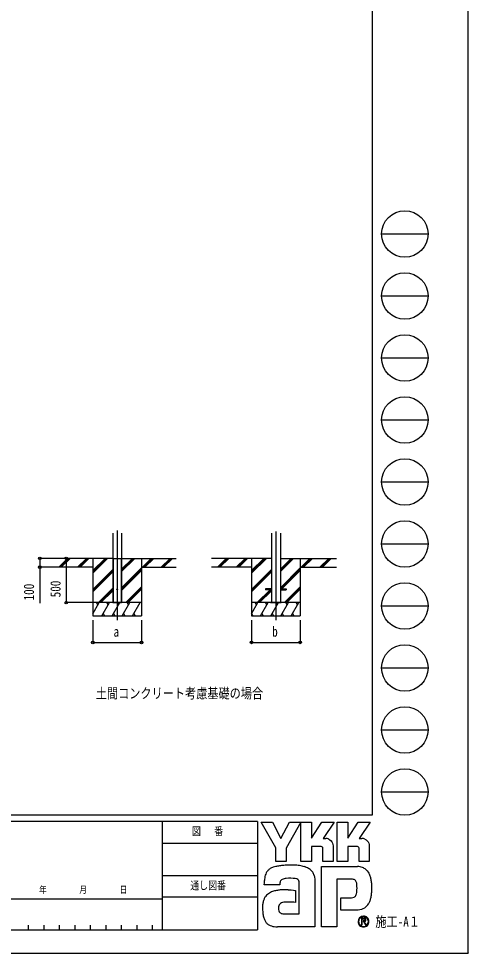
# Model space of a CAD drawing. Units: millimetres, scale not verified. Extents: x -14718 to 14718, y -10396 to 10396.
# Drawn here: x 9639 to 14718, y -10396 to 157 of the extents above; entities that cross this region are included whole.
import ezdxf
from ezdxf.enums import TextEntityAlignment as Align

# ---------------------------------------------------------------- set-up
doc = ezdxf.new("R2010")
doc.units = ezdxf.units.MM
doc.header["$LTSCALE"] = 50
for name, color, linetype in [('0-2_USER1', 3, 'Continuous'), ('0-3_YKK_12', 2, 'Continuous'), ('0-4_YKK_A1', 4, 'Continuous'), ('0-5_YKK_D', 6, 'Continuous'), ('0-6_YKK_ZWAK', 7, 'Continuous')]:
    doc.layers.add(name, color=color, linetype=linetype)
doc.styles.add('ＭＳ ゴシック', font='')
doc.styles.get('ＭＳ ゴシック').set_extended_font_data('MS Gothic')

msp = doc.modelspace()

# ---------------------------------------------------------------- linework, layer by layer
at = {"layer": '0-3_YKK_12'}
for p, q in [((10751.95, -5622.45), (10751.95, -6636.3)), ((12544.36, -5633.1), (12544.36, -6636.3))]:
    msp.add_line(p, q, dxfattribs=at)
at = {"layer": '0-4_YKK_A1'}
for p, q in [((10701.95, -5651.95), (10701.95, -6436.3)), ((10801.95, -5651.95), (10801.95, -6436.3)), ((10801.95, -5651.95), (10801.95, -6436.3)), ((12493.96, -5650.95), (12493.96, -5936.3)), ((12494.36, -5650.95), (12494.36, -6436.3)), ((12594.36, -5650.95), (12594.36, -6436.3)), ((12595.96, -5650.95), (12595.96, -5936.3)), ((10701.95, -5936.3), (10026, -5936.3)), ((10092.69, -6034.9), (10191.28, -5936.3)), ((10105.42, -6036.3), (10205.43, -5936.3)), ((10119.57, -6036.3), (10219.57, -5936.3)), ((10304.82, -6034.9), (10403.42, -5936.3)), ((10317.56, -6036.3), (10417.56, -5936.3)), ((10331.7, -6036.3), (10431.7, -5936.3)), ((10476.95, -5936.3), (10476.95, -6586.3)), ((10476.95, -6103.18), (10643.83, -5936.3)), ((10476.95, -6089.04), (10629.69, -5936.3)), ((10476.95, -6074.9), (10615.55, -5936.3)), ((10701.95, -5936.3), (10801.95, -5936.3)), ((10704.45, -5936.3), (10704.45, -6436.3)), ((10705.95, -5936.3), (10705.95, -6436.3)), ((10797.95, -5936.3), (10797.95, -6436.3)), ((10799.45, -5936.3), (10799.45, -6436.3)), ((10801.95, -6086.55), (10952.2, -5936.3)), ((10801.95, -6072.41), (10938.06, -5936.3)), ((10801.95, -6058.26), (10923.91, -5936.3)), ((10801.95, -5936.3), (11417.57, -5936.3)), ((11026.95, -5936.3), (11026.95, -6586.3)), ((11036.05, -6036.3), (11136.05, -5936.3)), ((11050.19, -6036.3), (11150.19, -5936.3)), ((11064.33, -6036.3), (11164.33, -5936.3)), ((11248.18, -6036.3), (11348.18, -5936.3)), ((11262.32, -6036.3), (11362.32, -5936.3)), ((11276.46, -6036.3), (11376.46, -5936.3)), ((12493.55, -5936.3), (11818.41, -5936.3)), ((11885.1, -6034.9), (11983.7, -5936.3)), ((11897.84, -6036.3), (11997.84, -5936.3)), ((11911.98, -6036.3), (12011.98, -5936.3)), ((12097.23, -6034.9), (12195.83, -5936.3)), ((12109.97, -6036.3), (12209.97, -5936.3)), ((12124.11, -6036.3), (12224.11, -5936.3)), ((12269.36, -5936.3), (12269.36, -6586.3)), ((12269.36, -6103.18), (12436.25, -5936.3)), ((12269.36, -6089.04), (12422.1, -5936.3)), ((12269.36, -6074.9), (12407.96, -5936.3)), ((12493.06, -5936.3), (12493.66, -5936.3)), ((12594.36, -6086.55), (12744.61, -5936.3)), ((12594.36, -6072.41), (12730.47, -5936.3)), ((12594.36, -6058.26), (12716.33, -5936.3)), ((12594.36, -5936.3), (12594.46, -5936.3)), ((12594.46, -5936.3), (12594.76, -5936.3)), ((12595.17, -5936.3), (13227.57, -5936.3)), ((12595.66, -5936.3), (12595.96, -5936.3)), ((12819.36, -5936.3), (12819.36, -6586.3)), ((12828.46, -6036.3), (12928.46, -5936.3)), ((12842.6, -6036.3), (12942.6, -5936.3)), ((12856.74, -6036.3), (12956.75, -5936.3)), ((13040.59, -6036.3), (13140.59, -5936.3)), ((13054.73, -6036.3), (13154.74, -5936.3)), ((13068.88, -6036.3), (13168.88, -5936.3)), ((10476.95, -6036.3), (10026, -6036.3)), ((10476.95, -6287.03), (10701.95, -6062.03)), ((10476.95, -6301.17), (10701.95, -6076.17)), ((10476.95, -6315.31), (10701.95, -6090.31)), ((10801.95, -6270.39), (11026.95, -6045.4)), ((10801.95, -6284.54), (11026.95, -6059.54)), ((10801.95, -6298.68), (11026.95, -6073.68)), ((11026.95, -6036.3), (11417.57, -6036.3)), ((12269.36, -6036.3), (11818.41, -6036.3)), ((12269.36, -6287.03), (12494.36, -6062.03)), ((12269.36, -6301.17), (12494.36, -6076.17)), ((12269.36, -6315.31), (12494.36, -6090.31)), ((12594.36, -6270.39), (12819.36, -6045.4)), ((12597.1, -6281.8), (12819.36, -6059.54)), ((12611.24, -6281.8), (12819.36, -6073.68)), ((12819.36, -6036.3), (13227.57, -6036.3)), ((10539.81, -6436.3), (10701.95, -6274.16)), ((10553.95, -6436.3), (10701.95, -6288.3)), ((10568.09, -6436.3), (10701.95, -6302.44)), ((10848.17, -6436.3), (11026.95, -6257.53)), ((10862.32, -6436.3), (11026.95, -6271.67)), ((10876.46, -6436.3), (11026.95, -6285.81)), ((12332.22, -6436.3), (12477.72, -6290.8)), ((12346.36, -6436.3), (12491.87, -6290.8)), ((12360.51, -6436.3), (12494.36, -6302.44)), ((12494.36, -6281.8), (12426.86, -6281.8)), ((12426.86, -6281.8), (12426.86, -6290.8)), ((12494.36, -6290.8), (12426.86, -6290.8)), ((12486.72, -6281.8), (12494.36, -6274.16)), ((12486.72, -6281.8), (12494.36, -6274.16)), ((12594.36, -6281.8), (12661.86, -6281.8)), ((12594.36, -6298.68), (12602.24, -6290.8)), ((12594.36, -6298.68), (12602.24, -6290.8)), ((12594.36, -6290.8), (12661.86, -6290.8)), ((12640.59, -6436.3), (12819.36, -6257.53)), ((12654.73, -6436.3), (12819.36, -6271.67)), ((12661.86, -6281.8), (12661.86, -6290.8)), ((12668.87, -6436.3), (12819.36, -6285.81)), ((11026.95, -6436.3), (10476.95, -6436.3)), ((10476.95, -6561.75), (10549.38, -6436.3)), ((10534.38, -6462.28), (10519.38, -6436.3)), ((10578.25, -6586.3), (10664.85, -6436.3)), ((10649.85, -6462.28), (10634.85, -6436.3)), ((10693.72, -6586.3), (10780.32, -6436.3)), ((10765.32, -6462.28), (10750.32, -6436.3)), ((10809.19, -6586.3), (10895.79, -6436.3)), ((10880.79, -6462.28), (10865.79, -6436.3)), ((10924.66, -6586.3), (11011.26, -6436.3)), ((12819.36, -6436.3), (12269.36, -6436.3)), ((12269.36, -6561.75), (12341.79, -6436.3)), ((12326.79, -6462.28), (12311.79, -6436.3)), ((12370.66, -6586.3), (12457.26, -6436.3)), ((12442.26, -6462.28), (12427.26, -6436.3)), ((12483.46, -6436.3), (12605.26, -6436.3)), ((12486.13, -6586.3), (12572.73, -6436.3)), ((12557.73, -6462.28), (12542.73, -6436.3)), ((12601.6, -6586.3), (12688.2, -6436.3)), ((12673.2, -6462.28), (12658.2, -6436.3)), ((12717.07, -6586.3), (12803.67, -6436.3)), ((12788.67, -6462.28), (12773.67, -6436.3)), ((10476.95, -6586.3), (11026.95, -6586.3)), ((10593.24, -6560.32), (10608.24, -6586.3)), ((10708.71, -6560.32), (10723.71, -6586.3)), ((10824.19, -6560.32), (10839.19, -6586.3)), ((10939.66, -6560.32), (10954.65, -6586.3)), ((12269.36, -6586.3), (12819.36, -6586.3)), ((12270.19, -6560.32), (12285.19, -6586.3)), ((12385.66, -6560.32), (12400.66, -6586.3)), ((12501.13, -6560.32), (12516.13, -6586.3)), ((12616.6, -6560.32), (12631.6, -6586.3)), ((12732.07, -6560.32), (12747.07, -6586.3))]:
    msp.add_line(p, q, dxfattribs=at)
for points in [[(10701.95, -5651.95), (10701.95, -6436.3), (10801.95, -6436.3)], [(12492.76, -5650.95), (12492.76, -5936.3), (12493.06, -5936.3)], [(12594.76, -5650.95), (12594.76, -5936.3), (12595.06, -5936.3), (12595.66, -5936.3)], [(12493.66, -5936.3), (12493.96, -5936.3), (12494.26, -5936.3), (12494.36, -5936.3)]]:
    msp.add_lwpolyline(points, dxfattribs=at)
msp.add_circle((10751.95, -6286.3), 5, dxfattribs=at)
at = {"layer": '0-5_YKK_D'}
for p, q in [((10025, -5936.3), (9875.95, -5936.3)), ((10176.95, -5936.3), (10176.95, -6436.3)), ((10025, -6036.3), (9875.95, -6036.3)), ((10475.95, -6436.3), (10175.95, -6436.3)), ((10476.95, -6636.3), (10476.95, -6887.3)), ((11026.95, -6636.3), (11026.95, -6887.3)), ((12269.36, -6636.3), (12269.36, -6886.3)), ((12819.36, -6636.3), (12819.36, -6886.3)), ((10476.95, -6886.3), (11026.95, -6886.3)), ((12269.36, -6885.3), (12819.36, -6885.3))]:
    msp.add_line(p, q, dxfattribs=at)
msp.add_lwpolyline([(9876.95, -5936.3), (9876.95, -6036.3), (9876.95, -6441.4)], dxfattribs=at)
for centre, radius in [((9876.95, -5936.3), 14.88), ((10176.95, -5936.3), 14.88), ((9876.95, -6036.3), 14.88), ((10176.95, -6436.3), 14.88), ((10476.95, -6886.3), 14.88), ((11026.95, -6886.3), 14.88), ((12269.36, -6885.3), 14.88), ((12819.36, -6885.3), 14.88), ((14715.1, -10393.8), 2.4)]:
    msp.add_circle(centre, radius, dxfattribs=at)
at = {"layer": '0-6_YKK_ZWAK'}
for p, q in [((13632.57, 9713.7), (13632.57, -8836.3)), ((13737.57, -2273.8), (14262.57, -2273.8)), ((13737.57, -2973.8), (14262.57, -2973.8)), ((13737.57, -3673.8), (14262.57, -3673.8)), ((13737.57, -4373.8), (14262.57, -4373.8)), ((13737.57, -5073.8), (14262.57, -5073.8)), ((13737.57, -5773.8), (14262.57, -5773.8)), ((13737.57, -6473.8), (14262.57, -6473.8)), ((13737.57, -7173.8), (14262.57, -7173.8)), ((13737.57, -7873.8), (14262.57, -7873.8)), ((13737.57, -8573.8), (14262.57, -8573.8)), ((13632.57, -8836.3), (-13667.43, -8836.3)), ((11261.32, -8906.3), (7647.57, -8906.3)), ((11261.32, -8906.3), (11261.32, -10131.3)), ((12337.57, -8906.3), (11261.32, -8906.3)), ((12337.57, -8906.3), (12337.57, -10131.3)), ((11261.32, -9151.3), (12337.57, -9151.3)), ((11261.32, -9518.8), (12337.57, -9518.8)), ((7647.57, -9781.3), (11261.32, -9781.3)), ((12337.57, -9763.8), (11261.32, -9763.8)), ((9747.57, -10078.8), (9747.57, -10131.3)), ((9922.57, -10078.8), (9922.57, -10131.3)), ((10097.57, -10078.8), (10097.57, -10131.3)), ((10272.57, -10078.8), (10272.57, -10131.3)), ((10447.57, -10078.8), (10447.57, -10131.3)), ((10622.57, -10078.8), (10622.57, -10131.3)), ((10797.57, -10078.8), (10797.57, -10131.3)), ((10972.57, -10078.8), (10972.57, -10131.3)), ((11147.57, -10078.8), (11147.57, -10131.3)), ((13533.36, -10092.73), (13533.36, -10092.73)), ((7647.57, -10131.3), (11261.32, -10131.3)), ((11261.32, -10131.3), (12337.57, -10131.3))]:
    msp.add_line(p, q, dxfattribs=at)
for points in [[(-14717.5, -10393.8), (14717.5, -10393.8), (14717.5, 10396.2), (-14717.5, 10396.2)], [(12376.07, -8916.8), (12504.91, -8916.8), (12601.65, -9099.15), (12698.14, -8916.8), (12827.07, -8916.8), (12661.85, -9210.77), (12661.85, -9358.27), (12544.34, -9358.27), (12544.34, -9206.8)]]:
    msp.add_lwpolyline(points, close=True, dxfattribs=at)
for points in [[(13056.91, -9191.93), (12945.69, -9191.93), (12945.69, -9358.14), (12827.2, -9358.14), (12827.2, -8916.8), (12945.69, -8916.8), (12945.69, -9097.35), (13062.24, -8916.8), (13201.44, -8916.8), (13076.56, -9099.54), (13080.98, -9099.54), (13085.87, -9099.54), (13090.88, -9099.54), (13095.71, -9099.54), (13100.03, -9099.54), (13103.51, -9099.54), (13105.84, -9099.54), (13106.68, -9099.54)], [(13466.29, -9191.93), (13355.19, -9191.93), (13355.19, -9358.27), (13236.64, -9358.27), (13236.64, -8916.8), (13355.19, -8916.8), (13355.19, -9097.35), (13471.61, -8916.8), (13610.81, -8916.8), (13485.93, -9099.54), (13490.4, -9099.54), (13495.31, -9099.54), (13500.33, -9099.54), (13505.15, -9099.54), (13509.45, -9099.54), (13512.91, -9099.54), (13515.22, -9099.54), (13516.06, -9099.54)], [(13140.77, -9106.55), (13154.92, -9114.63), (13166.9, -9125.17), (13176.54, -9137.72), (13183.64, -9151.82), (13188.04, -9167.04), (13189.54, -9182.92), (13189.54, -9358.56), (13073.94, -9358.56), (13073.94, -9208.73)], [(13550.19, -9106.55), (13564.38, -9114.63), (13576.41, -9125.17), (13586.09, -9137.72), (13593.24, -9151.82), (13597.66, -9167.04), (13599.18, -9182.92), (13599.18, -9358.27), (13483.31, -9358.27), (13483.31, -9208.73)], [(13401.04, -9559.07), (13234.18, -9559.07), (13234.18, -10096.3), (13059.31, -10096.3), (13059.31, -9416.57), (13465.73, -9416.57)], [(13575.5, -9464.59), (13586.9, -9478.99), (13595.45, -9492.93), (13601.41, -9505.55)], [(12616.79, -9561.89), (12608.65, -9566.47), (12602.31, -9572.06), (12597.51, -9578.59), (12594.02, -9585.98), (12591.62, -9594.16), (12590.06, -9603.04), (12589.12, -9612.56), (12588.55, -9622.64), (12413.61, -9623.06), (12414.12, -9599.13), (12415.09, -9572.25)], [(12976.98, -9515.88), (12981.95, -9535.96), (12984.76, -9557.45), (12985.65, -9580.35), (12985.65, -10096.3), (12563.43, -10096.3)], [(12683.81, -9678.15), (12716.93, -9680.33), (12742.96, -9683.25), (12759.99, -9685.98), (12766.09, -9687.61), (12766.09, -9821.45), (12746.73, -9819.41), (12725.5, -9818.26), (12703.76, -9817.82), (12682.9, -9817.88), (12664.29, -9818.27), (12649.29, -9818.78), (12639.29, -9819.23), (12635.65, -9819.42), (12620.52, -9822.19), (12607.47, -9826.52), (12596.51, -9832.44), (12587.63, -9839.99), (12580.84, -9849.19), (12576.14, -9860.07), (12573.53, -9872.65), (12573, -9886.97), (12574.67, -9902.71), (12578.01, -9915.73), (12582.82, -9926.26), (12588.89, -9934.56), (12596.01, -9940.88), (12603.97, -9945.47), (12612.56, -9948.57), (12621.56, -9950.43), (12807.42, -9950.43), (12807.42, -9606.56), (12807.47, -9599.74), (12807.12, -9593.08), (12806.24, -9586.65), (12804.75, -9580.56), (12802.52, -9574.89), (12799.45, -9569.72), (12795.43, -9565.14), (12790.36, -9561.24)], [(12790.36, -9561.24), (12779.46, -9556.96), (12762.03, -9553.33), (12739.79, -9550.66), (12714.48, -9549.23), (12687.79, -9549.34), (12661.47, -9551.29)], [(13460.39, -9662.29), (13460.17, -9640.01), (13459.11, -9619.94), (13456.6, -9602.32), (13452.03, -9587.37)], [(13560.97, -9872.2), (13544.82, -9884.75), (13528.01, -9894.62), (13510.64, -9901.98), (13492.85, -9907.02), (13474.77, -9909.91), (13456.52, -9910.83), (13276.76, -9910.83), (13276.76, -9769.62), (13378.13, -9769.62), (13396.82, -9769.36), (13413.25, -9767.77), (13427.35, -9763.63)], [(13561.12, -10017.89), (13561.04, -10015.84), (13560.78, -10013.86), (13560.36, -10011.97), (13559.77, -10010.16), (13559.01, -10008.44), (13558.09, -10006.83), (13557.02, -10005.33), (13555.78, -10003.94), (13554.16, -10002.51), (13552.36, -10001.26), (13550.39, -10000.2), (13548.26, -9999.32), (13545.97, -9998.64), (13543.54, -9998.15), (13540.97, -9997.85), (13538.27, -9997.75), (13511.74, -9997.75), (13511.74, -10075.79), (13519.76, -10075.79), (13519.76, -10005.71), (13538.27, -10005.71), (13540.18, -10005.77), (13541.98, -10005.96), (13543.66, -10006.27), (13545.22, -10006.7), (13546.65, -10007.25), (13547.95, -10007.91), (13549.11, -10008.69), (13550.13, -10009.58)], [(13553.26, -10017.89), (13552.77, -10021.64), (13551.43, -10024.6), (13549.41, -10026.85), (13546.91, -10028.49), (13544.1, -10029.6), (13541.17, -10030.29), (13538.29, -10030.64), (13535.65, -10030.73), (13528.71, -10030.73), (13532.21, -10036.69), (13555.13, -10076.05), (13564.3, -10076.05), (13542.2, -10038.17), (13544.27, -10037.76), (13546.24, -10037.23), (13548.12, -10036.6), (13549.88, -10035.86), (13551.54, -10035.01), (13553.08, -10034.05), (13554.49, -10032.99), (13555.78, -10031.81)]]:
    msp.add_lwpolyline(points, dxfattribs=at)
for centre in [(14000.07, -2273.8), (14000.07, -2973.8), (14000.07, -3673.8), (14000.07, -4373.8), (14000.07, -5073.8), (14000.07, -5773.8), (14000.07, -6473.8), (14000.07, -7173.8), (14000.07, -7873.8), (14000.07, -8573.8)]:
    msp.add_circle(centre, 262.5, dxfattribs=at)
for centre, radius, start, end in [((13106.86, -9186.96), 87.42, 78.26798, 90.11215), ((13108.11, -9180.6), 80.94, 66.19963, 78.22058), ((13516.23, -9187.12), 87.58, 78.27851, 90.10826), ((13517.43, -9180.98), 81.32, 66.2483, 78.23226), ((13057.53, -9208.33), 16.41, 358.57817, 92.1683), ((13466.98, -9208.25), 16.33, 358.29941, 92.43455), ((12570.62, -9558.31), 152.53, 152.2125, 163.4865), ((12547.28, -9546.24), 126.25, 138.03852, 152.12015), ((12547.26, -9546.83), 126.64, 122.60463, 137.83438), ((12564, -9573.91), 158.47, 108.37421, 122.42809), ((12590.52, -9668.22), 256.38, 100.93159, 107.35499), ((12677.19, -10088.66), 685.64, 97.86054, 101.37938), ((12717.87, -10371.33), 971.23, 94.90201, 97.9576), ((12720.64, -10393.96), 994, 91.6169, 94.94971), ((12716.79, -10233.01), 833.01, 87.51794, 91.66439), ((12727.61, -10001.02), 600.77, 81.92631, 87.59083), ((12759.56, -9782.11), 379.54, 73.67137, 82.05943), ((12806.94, -9623.51), 214.03, 60.60528, 73.9085), ((12826.34, -9584.83), 170.81, 52.17347, 59.90542), ((12843.69, -9562.37), 142.43, 43.55042, 52.14561), ((12853.25, -9553.13), 129.14, 34.48659, 43.50182), ((12853.31, -9552.93), 128.97, 25.58915, 34.43128), ((12841.84, -9558.31), 141.65, 17.43089, 25.54591), ((13459.09, -9603.55), 187.09, 78.73198, 87.96551), ((13464.58, -9575.49), 158.51, 69.03034, 78.69541), ((13469.69, -9561.85), 143.94, 59.39484, 68.9885), ((13472.06, -9557.7), 139.16, 50.3012, 59.3616), ((13471.19, -9558.68), 140.47, 42.05209, 50.28551), ((12732.32, -9590.4), 317.75, 171.55622, 176.72493), ((12624.64, -9574.33), 208.88, 163.48385, 171.57982), ((12662.97, -9671.5), 118.94, 102.4979, 112.84632), ((12685.98, -9770.78), 220.85, 96.37207, 102.75341), ((13402, -9644.84), 85.77, 77.94572, 90.63794), ((13409.45, -9609.86), 50.01, 60.20991, 77.92418), ((13414.28, -9600.77), 39.72, 39.8078, 59.75378), ((13407.49, -9605.96), 48.26, 22.65544, 39.38165), ((13401.82, -9598.64), 220.22, 14.76267, 25.00486), ((13266.76, -9635.45), 360.21, 7.9139, 14.95041), ((13131.85, -9655.07), 496.54, 2.54376, 8.01251), ((12567.15, -9877.81), 188.53, 112.58838, 120.58162), ((12589.48, -9931.45), 246.63, 106.61303, 112.59024), ((12624.58, -10049.45), 369.75, 99.87193, 106.59825), ((12644.25, -10160.25), 482.28, 94.78469, 99.91711), ((12653.83, -10270.5), 592.94, 90.80099, 94.81812), ((12655.28, -10352.59), 675.05, 87.57779, 90.82714), ((13273.74, -9682.45), 185.88, 347.14308, 355.40008), ((13062.71, -9664.32), 397.69, 355.2339, 0.29193), ((13076.59, -9660.56), 551.86, 352.8937, 357.82206), ((13054.52, -9659.14), 573.97, 357.76419, 2.60674), ((12631.44, -9871.23), 238.02, 164.97537, 174.56739), ((12573.6, -9855.81), 178.16, 153.89178, 164.94341), ((12547.25, -9843.14), 148.92, 142.04688, 153.80771), ((12542.16, -9839.5), 142.67, 130.60221, 141.94427), ((12550.56, -9849.6), 155.81, 120.60724, 130.53081), ((13411.02, -9726.8), 40.29, 293.91672, 314.09376), ((13405.52, -9721.95), 47.6, 314.78099, 333.92928), ((13370.17, -9704.78), 86.9, 334.00676, 347.34989), ((13476.26, -9761.79), 137.72, 326.23251, 339.61931), ((13346.92, -9711.71), 276.41, 339.22498, 347.31457), ((13192.02, -9675.57), 435.46, 347.15166, 352.97565), ((12733.47, -9881), 340.51, 174.55588, 182.47272), ((12923.74, -9878.01), 530.77, 181.90948, 187.89042), ((13444.3, -9740.65), 175.83, 311.57033, 318.66243), ((13423.95, -9722.8), 202.9, 318.67367, 325.29112), ((12700.42, -9909.42), 305.25, 187.80471, 196.36971), ((12582.52, -9944.25), 182.31, 196.3102, 208.20993), ((13533.46, -10037.46), 61.74, 90.09157, 179.92363), ((13533.07, -10037.26), 54.9, 134.8007, 180.12175), ((13533.23, -10036.95), 54.8, 89.86602, 135.149), ((13533.45, -10037.35), 61.63, 44.93442, 90.08536), ((13533.47, -10037.37), 55.21, 45.03108, 90.11509), ((13541.53, -10017.56), 11.73, 358.3894, 42.86139), ((13541.76, -10018.45), 19.37, 316.37674, 1.6565), ((13533.51, -10037.39), 55.2, 0.00643, 45.07115), ((13533.94, -10037.16), 61.15, 359.78949, 45.13288), ((12531.17, -9971.58), 124.15, 208.29777, 223.35561), ((12519.59, -9981.77), 108.73, 223.64205, 239.63663), ((12529.2, -9964.28), 128.68, 239.8785, 253.65355), ((12546.8, -9903.83), 191.64, 253.69102, 263.74909), ((12561.7, -9771.14), 325.16, 263.68487, 270.30455), ((13533.08, -10037.53), 61.37, 179.86065, 225.14399), ((13532.85, -10037.62), 54.68, 179.75513, 225.29722), ((13533.37, -10037.54), 61.57, 224.94536, 269.98445), ((13533.25, -10038.11), 54.62, 224.62822, 270.10973), ((13533.27, -10037.29), 55.44, 270.09072, 359.90926), ((13533.37, -10037.23), 61.88, 269.98802, 314.93777), ((13533.79, -10037.63), 61.3, 314.92572, 0.23508)]:
    msp.add_arc(centre, radius, start, end, dxfattribs=at)

# ---------------------------------------------------------------- texts
at = {"layer": '0-2_USER1', "style": 'ＭＳ ゴシック', "width": 0.8}
msp.add_text('土間コンクリート考慮基礎の場合', height=115.5, dxfattribs=at).set_placement((10509.5, -7552.47), align=Align.BOTTOM_LEFT)
at = {"layer": '0-5_YKK_D', "style": 'ＭＳ ゴシック', "width": 0.8}
for s, p in [('500', (10146.95, -6376.56)), ('100', (9846.95, -6411.4))]:
    msp.add_text(s, height=115.5, rotation=90, dxfattribs=at).set_placement(p, align=Align.BOTTOM_LEFT)
for s, p in [('a', (10709.95, -6856.3)), ('b', (12502.36, -6855.3))]:
    msp.add_text(s, height=115.5, dxfattribs=at).set_placement(p, align=Align.BOTTOM_LEFT)
at = {"layer": '0-6_YKK_ZWAK', "style": 'ＭＳ ゴシック', "width": 0.8}
for s, height, p in [('図\u3000 番', 89.81, (11596.91, -9090.05)), ('通し図番', 89.81, (11577.31, -9702.55)), ('年        月        日', 76.98, (9869.67, -9740.05)), ('施工-A１', 115.5, (13667.57, -10131.3))]:
    msp.add_text(s, height=height, dxfattribs=at).set_placement(p, align=Align.BOTTOM_LEFT)

doc.saveas('drawing.dxf')
